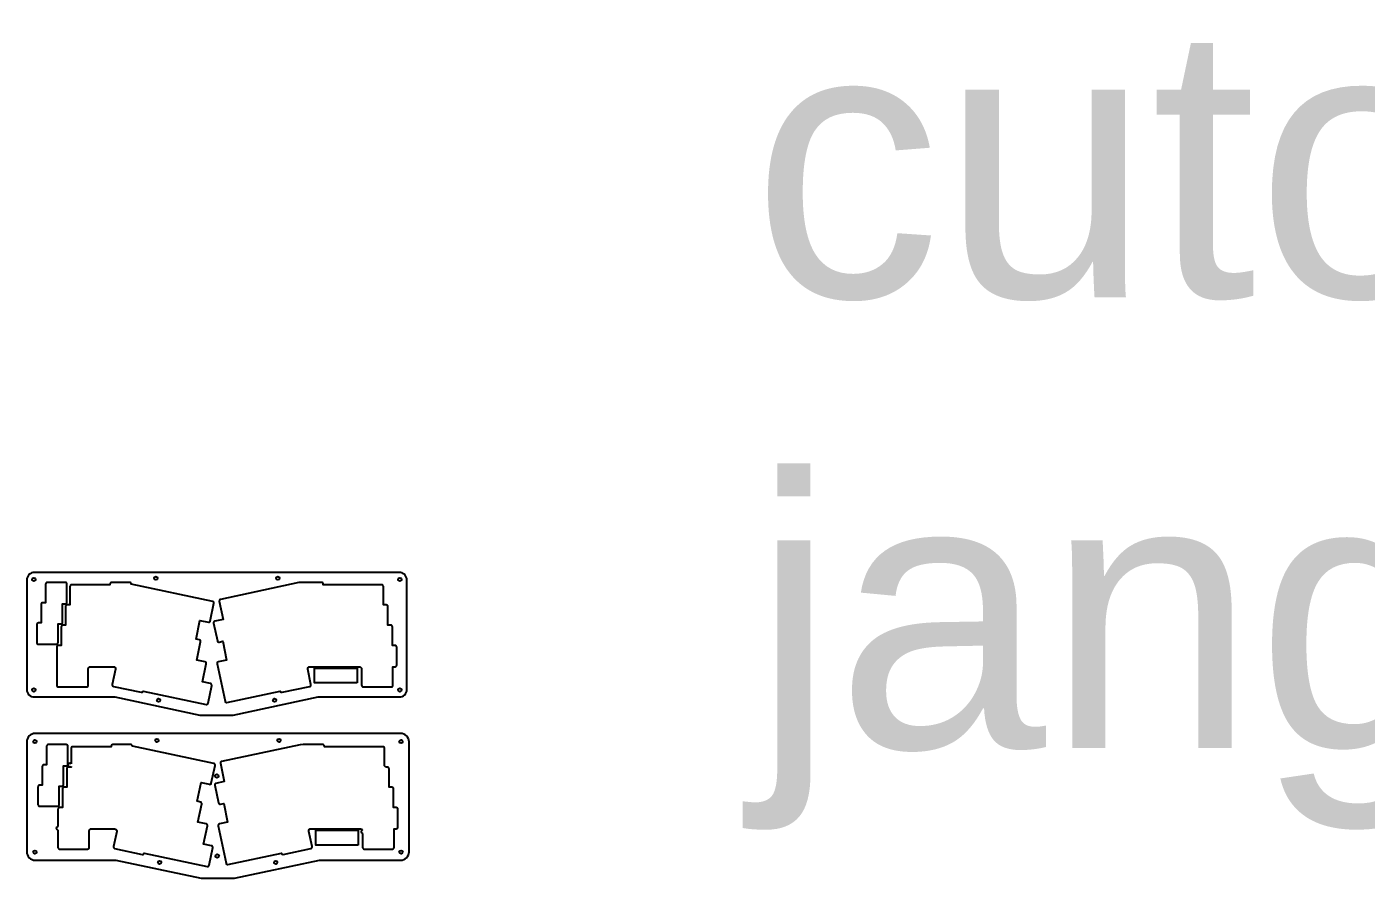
# Model space of a CAD drawing. Header units: inches. Extents: x 16 to 2541, y 31 to 1463.
# Drawn here: x 16 to 1278, y 660 to 1463 of the extents above; entities that cross this region are included whole.
import ezdxf

# ---------------------------------------------------------------- set-up
doc = ezdxf.new("R2010")
doc.units = ezdxf.units.IN
doc.header["$MEASUREMENT"] = 0
doc.styles.get("Standard").update_dxf_attribs({"font": 'Arial.ttf'})

msp = doc.modelspace()

# ---------------------------------------------------------------- linework, layer by layer
at = {"color": 3, "linetype": 'Continuous'}
for points in [[(22.9, 948.3, 0.414214), (15.9, 941.3), (15.9, 936.8), (15.9, 842.4), (15.9, 837.9, 0.414214), (22.9, 830.9), (27.4, 830.9), (99, 830.9), (179.1, 813.9), (194.7, 813.9), (210.4, 813.9), (290.5, 830.9), (362.6, 830.9), (367.1, 830.9, 0.414214), (374.1, 837.9), (374.1, 842.4), (374.1, 941.3, 0.414214), (367.1, 948.3), (200.1, 948.3), (189.4, 948.3), (27.4, 948.3)], [(23.9, 796.5, 0.414214), (15.9, 788.5), (15.9, 784), (15.9, 689.6), (15.9, 685.1, 0.414214), (23.9, 677.1), (28.4, 677.1), (99.9, 677.1), (180.1, 660.1), (195.8, 660.1), (211.5, 660.1), (291.7, 677.1), (363.7, 677.1), (368.2, 677.1, 0.414214), (376.2, 685.1), (376.2, 689.6), (376.2, 788.5, 0.414214), (368.2, 796.5), (201.1, 796.5), (190.4, 796.5), (28.4, 796.5)]]:
    msp.add_lwpolyline(points, format="xyb", close=True, dxfattribs=at)
at = {"color": 3, "linetype": 'Continuous', "lineweight": 25}
for points in [[(49.5, 901.2), (49.5, 918.7), (52.1, 918.7, 0.414214), (53.6, 920.2), (53.6, 937.3, 0.414214), (52.1, 938.8), (35.1, 938.8, 0.414214), (33.6, 937.3), (33.6, 919.7), (30.9, 919.7, 0.414214), (29.4, 918.2), (29.4, 900.7), (26.8, 900.7, 0.414214), (25.3, 899.2), (25.3, 882.1, 0.414214), (26.8, 880.6), (43.9, 880.6, 0.414214), (45.4, 882.1), (45.4, 899.7), (48, 899.7, 0.414214)], [(191.1, 921), (114.3, 937.3), (114.3, 937.3, 0.414214), (112.8, 938.8), (95.8, 938.8, 0.414214), (94.3, 937.3), (94.3, 936.7), (58.1, 936.7, 0.414214), (56.6, 935.2), (56.6, 917.6), (53.9, 917.6, 0.414214), (52.4, 916.1), (52.4, 898.6), (49.9, 898.6, 0.414214), (48.4, 897.1), (48.4, 879.5), (45.7, 879.5, 0.414214), (44.2, 878), (44.2, 841.9, 0.414214), (45.7, 840.4), (72.3, 840.4, 0.414214), (73.8, 841.9), (73.8, 857.4, -0.414214), (75.8, 859.4), (97.6, 859.4, -0.476976), (99.6, 857), (96.5, 842.7, 0.414214), (97.7, 840.9), (123.7, 835.4, 0.414214), (125.5, 836.5), (125.5, 836.5), (184.9, 823.9, 0.414214), (186.7, 825), (190.2, 841.7, 0.414214), (189.1, 843.5), (181.4, 845.1), (185.1, 862.3, 0.414214), (183.9, 864.1), (176.1, 865.7), (179.7, 882.9, 0.414214), (178.6, 884.7), (175.4, 885.4), (179.1, 903), (187, 901.3, 0.414214), (188.8, 902.5), (192.3, 919.2, 0.414214)], [(282.6, 840.9, 0.414214), (283.7, 842.7), (280.7, 857, -0.476976), (282.6, 859.4), (329.4, 859.4, -0.414214), (331.4, 857.4), (331.4, 841.9, 0.414214), (332.9, 840.4), (359.5, 840.4, 0.414214), (361, 841.9), (361, 859.4), (363.1, 859.4, 0.414214), (364.6, 860.9), (364.6, 878, 0.414214), (363.1, 879.5), (360.5, 879.5), (360.5, 897.1, 0.414214), (359, 898.6), (356.2, 898.6), (356.2, 916.1, 0.414214), (354.7, 917.6), (352, 917.6), (352, 935.2, 0.414214), (350.5, 936.7), (295.3, 936.7), (295.3, 937.3, 0.414214), (293.8, 938.8), (275.3, 938.8, 0.010008), (275.2, 938.8), (272.6, 938.7, 0.042377), (272.4, 938.7), (198.4, 922.9, 0.414214), (197.3, 921.2), (200.9, 904), (193.1, 902.3, 0.414214), (191.9, 900.5), (195.5, 883.9, 0.414214), (197.3, 882.7), (200.5, 883.4), (204.2, 865.7), (196.4, 864.1, 0.414214), (195.2, 862.3), (202.7, 827, 0.414214), (204.5, 825.8), (254.8, 836.5, 0.413431), (256.6, 835.4)], [(50.5, 748.4), (50.5, 766), (53.2, 766, 0.414214), (54.7, 767.5), (54.7, 784.5, 0.414214), (53.2, 786), (36.1, 786, 0.414214), (34.6, 784.5), (34.6, 767), (32, 767, 0.414214), (30.5, 765.5), (30.5, 747.9), (27.9, 747.9, 0.414214), (26.4, 746.4), (26.4, 729.4, 0.414214), (27.9, 727.9), (45, 727.9, 0.414214), (46.5, 729.4), (46.5, 746.9), (49, 746.9, 0.414214)]]:
    msp.add_lwpolyline(points, format="xyb", close=True, dxfattribs=at)
at = {"color": 3, "linetype": 'Continuous'}
for points in [[(327.2, 844.1), (287.2, 844.1), (287.2, 858.1), (327.2, 858.1)], [(328.2, 691.3), (288.2, 691.3), (288.2, 705.3), (328.2, 705.3)]]:
    msp.add_lwpolyline(points, close=True, dxfattribs=at)
at = {"color": 3, "linetype": 'Continuous', "lineweight": 25}
for points in [[(45.2, 705.5), (45.2, 689.1, 0.414214), (46.7, 687.6), (73.3, 687.6, 0.414214), (74.8, 689.1), (74.8, 704.7, -0.414214), (76.8, 706.7), (98.7, 706.7, -0.476976), (100.6, 704.2), (97.6, 689.9, 0.414214), (98.7, 688.1), (124.7, 682.6, 0.414214), (126.5, 683.7), (126.5, 683.7), (185.9, 671.1, 0.414214), (187.7, 672.3), (191.3, 688.9, 0.414214), (190.1, 690.7), (182.5, 692.3), (186.1, 709.5, 0.414214), (185, 711.3), (177.1, 713), (180.8, 730.1, 0.414214), (179.6, 731.9), (176.4, 732.6), (180.2, 750.2), (188, 748.6, 0.414214), (189.8, 749.7), (193.3, 766.4, 0.414214), (192.2, 768.2), (115.4, 784.5), (115.4, 784.5, 0.414214), (113.9, 786), (96.8, 786, 0.414214), (95.3, 784.5), (95.3, 783.9), (59.1, 783.9, 0.414214), (57.6, 782.4), (57.6, 768)], [(353.1, 765.9), (353.1, 782.4, 0.414214), (351.6, 783.9), (296.4, 783.9), (296.4, 784.5, 0.414214), (294.9, 786), (276.3, 786, 0.010008), (276.3, 786), (273.7, 785.9, 0.042377), (273.4, 785.9), (199.5, 770.2, 0.414214), (198.3, 768.4), (202, 751.2), (194.1, 749.5, 0.414214), (193, 747.8), (196.5, 731.1, 0.414214), (198.3, 729.9), (201.5, 730.6), (205.2, 713), (197.4, 711.3, 0.414214), (196.2, 709.5), (203.7, 674.2, 0.414214), (205.5, 673), (255.8, 683.7, 0.413431), (257.6, 682.6), (283.6, 688.1, 0.414214), (284.8, 689.9), (281.7, 704.2, -0.476976), (283.7, 706.7), (330.4, 706.7, -0.277365), (332.2, 705.6, -0.277365)], [(57.6, 765.4), (57.6, 764.8), (55, 764.8, 0.414214), (53.5, 763.3), (53.5, 745.8), (50.9, 745.8, 0.414214), (49.4, 744.3), (49.4, 726.7), (46.7, 726.7, 0.414214), (45.2, 725.2), (45.2, 708.9)], [(332.4, 702.3), (332.4, 689.1, 0.414214), (333.9, 687.6), (360.5, 687.6, 0.414214), (362, 689.1), (362, 706.7), (364.2, 706.7, 0.414214), (365.7, 708.2), (365.7, 725.2, 0.414214), (364.2, 726.7), (361.5, 726.7), (361.5, 744.3, 0.414214), (360, 745.8), (357.3, 745.8), (357.3, 763.3, 0.414214), (355.8, 764.8), (354.2, 764.8)]]:
    msp.add_lwpolyline(points, format="xyb", dxfattribs=at)
at = {"color": 3, "linetype": 'Continuous'}
for centre, radius in [((22.5, 941.7), 1.6), ((137.5, 942.8), 1.6), ((252.5, 942.8), 1.6), ((367.5, 941.7), 1.6), ((22.5, 837.5), 1.6), ((367.5, 837.5), 1.6), ((140.1, 827.8), 1.6), ((249.4, 827.8), 1.6), ((23.5, 788.9), 1.6), ((138.5, 790), 1.6), ((253.6, 790), 1.6), ((368.6, 788.9), 1.6), ((194.9, 756.4), 1.7), ((23.5, 684.7), 1.6), ((195.4, 681), 1.7), ((368.6, 684.7), 1.6), ((141.1, 675), 1.6), ((250.5, 675), 1.6)]:
    msp.add_circle(centre, radius, dxfattribs=at)
for centre, start, end in [((56.5, 766.7), 48.1698, 311.8302), ((352.6, 764.3), 17.2828, 72.7146), ((45.4, 707.2), 95.1886, 264.8114), ((332.7, 704), 108.8655, 259.2968)]:
    msp.add_arc(centre, 1.7, start, end, dxfattribs=at)

# ---------------------------------------------------------------- texts
at = {"color": 2, "linetype": 'Continuous'}
for s, height, p in [('cutout LED', 254.94, (699.4, 1207.6)), ('jangan lupa', 254.938, (699.4, 782.7))]:
    msp.add_text(s, height=height, dxfattribs=at).set_placement(p)

doc.saveas('drawing.dxf')
